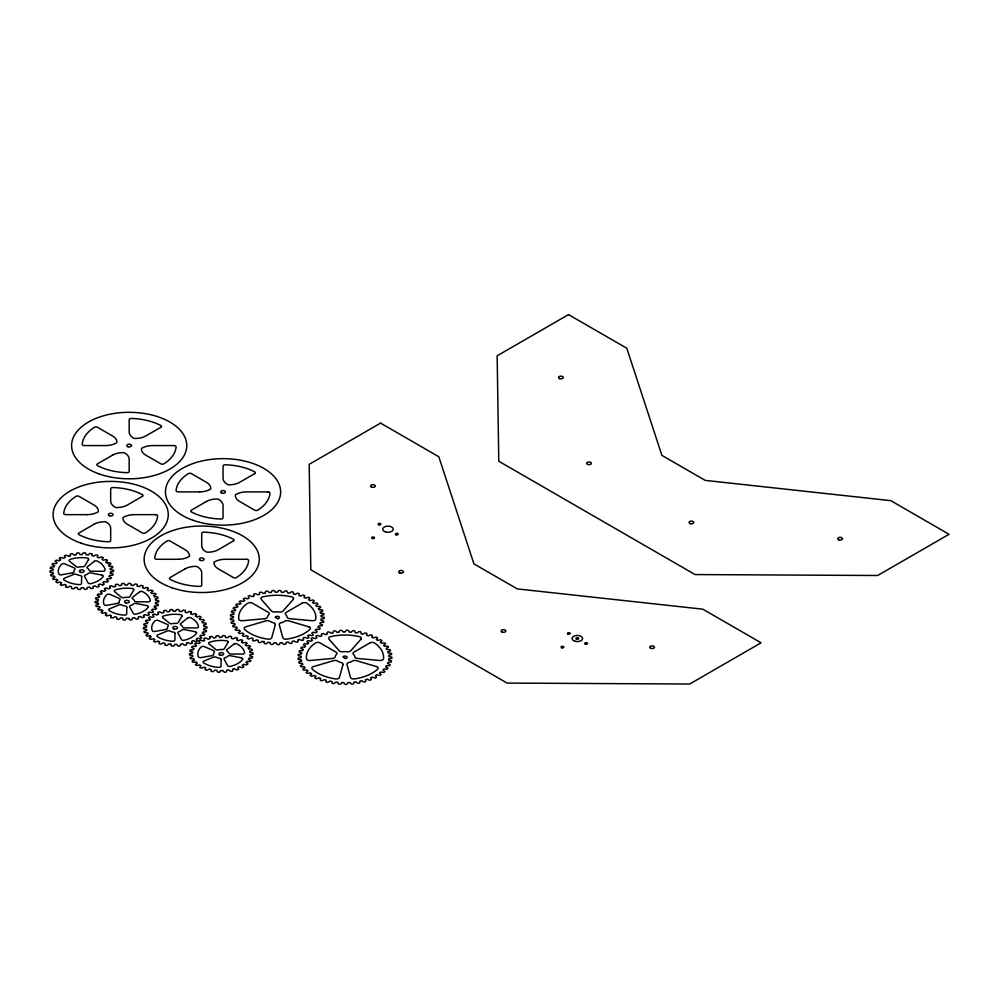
<?xml version="1.0" encoding="UTF-8"?>
<svg xmlns="http://www.w3.org/2000/svg" width="999" height="999" viewBox="0 0 999 999"><rect width="100%" height="100%" fill="white"/><g stroke="black" fill="none" stroke-linecap="round" stroke-linejoin="round"><path stroke-width="1.5" d="M50.337 568.281L50.712 567.157A11.963 6.906 0 0 1 52.66 566.97L53.297 566.957A5.582 3.222 0 0 1 53.921 566.97L54.558 565.746A5.894 3.409 0 0 1 53.759 565.459L53.259 565.234A12.363 7.143 0 0 1 52.06 564.572L52.822 563.523A11.963 6.906 0 0 1 54.808 563.573L55.12 563.598A5.894 3.409 0 0 1 56.031 563.723L57.093 562.599A5.894 3.397 0 0 1 56.431 562.225L56.006 561.95A12.375 7.143 0 0 1 55.082 561.151L56.206 560.214A11.963 6.906 0 0 1 58.117 560.501L58.704 560.639A5.582 3.222 0 0 1 59.266 560.801L60.714 559.827A5.894 3.397 0 0 1 60.19 559.378L59.89 559.053A12.375 7.143 0 0 1 59.266 558.166L60.702 557.392A11.963 6.906 0 0 1 62.475 557.904L62.999 558.104A5.582 3.222 0 0 1 63.486 558.329L65.247 557.554A5.907 3.409 0 0 1 64.898 557.055L64.723 556.693A12.363 7.143 0 0 1 64.423 555.756L66.109 555.169A11.963 6.906 0 0 1 67.67 555.869L68.107 556.143A5.594 3.234 0 0 1 68.494 556.418L70.504 555.869A5.894 3.409 0 0 1 70.342 555.344L70.292 554.969A12.363 7.143 0 0 1 70.355 554.008L72.215 553.633A11.963 6.906 0 0 1 73.476 554.52L73.814 554.832A5.594 3.222 0 0 1 74.101 555.144L76.249 554.857A5.894 3.409 0 0 1 76.286 554.32L76.374 553.946A12.363 7.143 0 0 1 76.773 553.021L78.734 552.872A11.963 6.906 0 0 1 79.645 553.896L79.858 554.233A5.607 3.234 0 0 1 80.02 554.582L82.243 554.557A5.894 3.409 0 0 1 82.467 554.033L82.68 553.683A12.363 7.143 0 0 1 83.404 552.822L85.377 552.909A11.963 6.906 0 0 1 85.902 554.02L85.989 554.383A5.582 3.222 0 0 1 86.026 554.732L88.199 554.969A5.894 3.397 0 0 1 88.624 554.495L88.948 554.17A12.375 7.143 0 0 1 89.972 553.421L91.858 553.746M220.329 671.415L220.542 671.066A5.894 3.409 0 0 0 220.767 670.541L222.989 670.516A5.582 3.222 0 0 0 223.152 670.853L223.364 671.203A11.963 6.906 0 0 0 224.288 672.215L226.236 672.065A12.375 7.143 0 0 0 226.636 671.141L226.723 670.779A5.894 3.409 0 0 0 226.761 670.229L228.908 669.942A5.582 3.222 0 0 0 229.196 670.267L229.533 670.566A11.963 6.906 0 0 0 230.794 671.453L232.655 671.078A12.363 7.143 0 0 0 232.717 670.117L232.667 669.755A5.894 3.397 0 0 0 232.505 669.218L234.503 668.681A5.594 3.234 0 0 0 234.902 668.955L235.339 669.218A11.963 6.906 0 0 0 236.9 669.929L238.586 669.33A11.963 6.906 0 0 0 238.212 668.219L238.112 668.031A5.894 3.409 0 0 0 237.762 667.532L239.523 666.758A5.582 3.222 0 0 0 240.01 666.982L240.534 667.195A11.963 6.906 0 0 0 242.307 667.694L243.744 666.92A12.375 7.143 0 0 0 243.119 666.033L242.819 665.709A5.894 3.397 0 0 0 242.295 665.259L243.744 664.285A5.582 3.222 0 0 0 244.293 664.447L244.892 664.585A11.963 6.906 0 0 0 246.803 664.872L247.927 663.935A12.375 7.143 0 0 0 247.003 663.149L246.591 662.861A5.894 3.397 0 0 0 245.916 662.487L246.978 661.363A5.582 3.222 0 0 0 247.577 661.463L248.202 661.525A11.963 6.906 0 0 0 250.187 661.563L250.949 660.514A12.363 7.143 0 0 0 249.75 659.852L249.25 659.627A5.894 3.397 0 0 0 248.451 659.34L249.088 658.116A5.594 3.234 0 0 0 249.713 658.129L250.349 658.116A11.963 6.906 0 0 0 252.297 657.929L252.672 656.805A12.375 7.143 0 0 0 251.261 656.306L250.687 656.143A5.894 3.397 0 0 0 249.8 655.956L249.987 654.682A5.594 3.222 0 0 0 250.599 654.632L251.211 654.532A11.963 6.906 0 0 0 253.059 654.12L253.009 652.984A12.363 7.143 0 0 0 251.461 652.647L250.836 652.559A5.907 3.409 0 0 0 249.912 652.484L249.625 651.223A5.894 3.397 0 0 0 250.487 651.011L250.774 650.936A11.963 6.906 0 0 0 252.422 650.299L251.973 649.188A12.363 7.143 0 0 0 250.337 649.05L249.688 649.05A5.894 3.397 0 0 0 248.763 649.088L248.027 647.876A5.582 3.222 0 0 0 248.551 647.677L249.051 647.452M74.538 588.124L74.875 587.812A5.894 3.409 0 0 0 75.287 587.325L77.46 587.562A5.582 3.222 0 0 0 77.497 587.924L77.585 588.286A11.963 6.906 0 0 0 78.109 589.385L80.082 589.485A12.375 7.143 0 0 0 80.807 588.623L81.019 588.274A5.894 3.409 0 0 0 81.256 587.749L83.466 587.724A5.582 3.222 0 0 0 83.629 588.061L83.841 588.411A11.963 6.906 0 0 0 84.765 589.422L86.713 589.285A12.375 7.143 0 0 0 87.113 588.349L87.2 587.986A5.894 3.409 0 0 0 87.238 587.449L89.398 587.15A5.582 3.222 0 0 0 89.673 587.474M102.785 584.914L104.221 584.128A12.375 7.143 0 0 0 103.609 583.241L103.297 582.917A5.894 3.397 0 0 0 102.772 582.467L104.221 581.505A5.582 3.222 0 0 0 104.783 581.668L105.37 581.793A11.963 6.906 0 0 0 107.28 582.08L108.404 581.143A12.375 7.143 0 0 0 107.48 580.357L107.068 580.069A5.894 3.397 0 0 0 106.394 579.695L107.455 578.571A5.582 3.222 0 0 0 108.054 578.671L108.679 578.733A11.963 6.906 0 0 0 110.664 578.783L111.426 577.722A12.363 7.143 0 0 0 110.227 577.06L109.728 576.835A5.894 3.397 0 0 0 108.928 576.548L109.565 575.324A5.594 3.234 0 0 0 110.19 575.349L110.827 575.324A11.963 6.906 0 0 0 112.775 575.137L113.149 574.025A12.375 7.143 0 0 0 111.738 573.513L111.164 573.351A5.894 3.397 0 0 0 110.277 573.164L110.464 571.89A5.594 3.222 0 0 0 111.076 571.84L111.701 571.753A11.963 6.906 0 0 0 113.536 571.328L113.499 570.192A12.363 7.143 0 0 0 111.938 569.867L111.314 569.78A5.907 3.409 0 0 0 110.39 569.692L110.102 568.431A5.894 3.397 0 0 0 110.964 568.219L111.251 568.144A11.963 6.906 0 0 0 112.899 567.507L112.45 566.396A12.363 7.143 0 0 0 110.814 566.271L110.165 566.258A5.894 3.397 0 0 0 109.241 566.296L108.504 565.084A5.582 3.222 0 0 0 109.028 564.885L109.528 564.66A11.963 6.906 0 0 0 110.914 563.848L110.077 562.812A12.375 7.143 0 0 0 108.416 562.887L107.792 562.949M193.481 660.426L193.981 660.202A5.594 3.222 0 0 1 194.493 660.002L193.769 658.803A5.907 3.409 0 0 1 192.832 658.828L192.195 658.828A12.363 7.143 0 0 1 190.559 658.691L190.097 657.579A11.963 6.906 0 0 1 191.746 656.955L192.32 656.793A5.594 3.234 0 0 1 192.894 656.655L192.62 655.394A5.894 3.409 0 0 1 191.696 655.319L191.071 655.232A12.375 7.143 0 0 1 189.51 654.907L189.473 653.758A11.963 6.906 0 0 1 191.308 653.346L191.933 653.259A5.582 3.222 0 0 1 192.545 653.196L192.72 651.922A5.894 3.409 0 0 1 191.845 651.735L191.271 651.573A12.375 7.143 0 0 1 189.86 651.073L190.235 649.949A11.963 6.906 0 0 1 192.183 649.762L192.819 649.75A5.582 3.222 0 0 1 193.431 649.762L194.081 648.538A5.894 3.409 0 0 1 193.282 648.251L192.782 648.026A12.363 7.143 0 0 1 191.583 647.364L192.345 646.316A11.963 6.906 0 0 1 194.318 646.353L194.643 646.39A5.894 3.409 0 0 1 195.554 646.515L196.616 645.391A5.894 3.397 0 0 1 195.941 645.017L195.529 644.742A12.375 7.143 0 0 1 194.605 643.943L195.729 643.006A11.963 6.906 0 0 1 197.64 643.294L198.227 643.431A5.582 3.222 0 0 1 198.789 643.593L200.225 642.619A5.894 3.397 0 0 1 199.713 642.17L199.4 641.845A12.375 7.143 0 0 1 198.776 640.958L200.225 640.184A11.963 6.906 0 0 1 201.998 640.684L202.522 640.896A5.582 3.222 0 0 1 203.009 641.121L204.77 640.347A5.907 3.409 0 0 1 204.42 639.847L204.233 639.485A12.363 7.143 0 0 1 203.946 638.548L205.632 637.949A11.963 6.906 0 0 1 207.193 638.661L207.63 638.923A5.594 3.234 0 0 1 208.017 639.21L210.027 638.661A5.894 3.409 0 0 1 209.865 638.124L209.815 637.762A12.363 7.143 0 0 1 209.865 636.8M197.652 616.645L198.252 616.508A12.363 7.143 0 0 1 199.837 616.246L201.036 617.157A11.963 6.906 0 0 1 199.975 618.119L199.563 618.393A5.594 3.234 0 0 1 199.126 618.656L200.275 619.742A5.907 3.409 0 0 1 201.174 619.592L201.81 619.53A12.375 7.143 0 0 1 203.459 619.467L204.296 620.491A11.963 6.906 0 0 1 202.922 621.316L202.41 621.54A5.582 3.222 0 0 1 201.898 621.728L202.622 622.939A5.894 3.397 0 0 1 203.559 622.901L204.196 622.914A12.363 7.143 0 0 1 205.844 623.039L206.293 624.15A11.963 6.906 0 0 1 204.645 624.787L204.358 624.875A5.894 3.397 0 0 1 203.496 625.074L203.771 626.348A5.907 3.409 0 0 1 204.695 626.423L205.319 626.51A12.363 7.143 0 0 1 206.88 626.835L206.918 627.971A11.963 6.906 0 0 1 205.082 628.396L204.47 628.483A5.594 3.222 0 0 1 203.858 628.546L203.671 629.82A5.894 3.397 0 0 1 204.545 630.007L205.132 630.157A12.375 7.143 0 0 1 206.531 630.669L206.169 631.793A11.963 6.906 0 0 1 204.208 631.98L203.584 631.992A5.594 3.234 0 0 1 202.959 631.967L202.322 633.191A5.894 3.397 0 0 1 203.109 633.491L203.621 633.716A12.363 7.143 0 0 1 204.807 634.377L204.046 635.426A11.963 6.906 0 0 1 202.073 635.376L201.448 635.314A5.582 3.222 0 0 1 200.849 635.227L199.775 636.338A5.894 3.397 0 0 1 200.449 636.725L200.861 637A12.375 7.143 0 0 1 201.798 637.799L200.674 638.736A11.963 6.906 0 0 1 198.751 638.448L198.164 638.311A5.582 3.222 0 0 1 197.615 638.149L196.166 639.11A5.894 3.397 0 0 1 196.678 639.56L196.99 639.884A12.375 7.143 0 0 1 197.615 640.771L196.179 641.558A11.963 6.906 0 0 1 194.405 641.046L193.881 640.846A5.582 3.222 0 0 1 193.394 640.621L191.633 641.395A5.894 3.409 0 0 1 191.97 641.895L192.07 642.07M209.865 636.8L211.738 636.425A11.963 6.906 0 0 1 212.999 637.312L213.336 637.624A5.594 3.222 0 0 1 213.611 637.936L215.772 637.649A5.894 3.409 0 0 1 215.809 637.112L215.896 636.738A12.363 7.143 0 0 1 216.296 635.814L218.244 635.664A11.963 6.906 0 0 1 219.168 636.675L219.38 637.025A5.607 3.234 0 0 1 219.543 637.374L221.753 637.337A5.894 3.409 0 0 1 221.99 636.825L222.203 636.475A12.363 7.143 0 0 1 222.927 635.614L224.9 635.701A11.963 6.906 0 0 1 225.424 636.8L225.512 637.162A5.582 3.222 0 0 1 225.549 637.524L227.722 637.762A5.894 3.397 0 0 1 228.134 637.287L228.471 636.962A12.375 7.143 0 0 1 229.495 636.213L231.381 636.538A11.963 6.906 0 0 1 231.506 637.674L231.468 638.049A5.582 3.222 0 0 1 231.368 638.398L233.404 638.898A5.907 3.409 0 0 1 233.991 638.473L234.428 638.199A12.363 7.143 0 0 1 235.702 637.587L237.425 638.136A11.963 6.906 0 0 1 237.138 639.26L236.963 639.622A5.594 3.234 0 0 1 236.738 639.947L238.561 640.684A5.894 3.397 0 0 1 239.285 640.334L239.81 640.122A12.375 7.143 0 0 1 241.271 639.672L242.769 640.421A11.963 6.906 0 0 1 242.083 641.495L241.783 641.808A5.594 3.234 0 0 1 241.446 642.12L242.957 643.044A5.894 3.409 0 0 1 243.793 642.794L244.38 642.657A12.363 7.143 0 0 1 245.966 642.394L247.165 643.294A11.963 6.906 0 0 1 246.104 644.255L245.704 644.542A5.594 3.234 0 0 1 245.255 644.792L246.403 645.891A5.907 3.409 0 0 1 247.302 645.741L247.939 645.679A12.375 7.143 0 0 1 249.588 645.604L250.437 646.64A11.963 6.906 0 0 1 249.051 647.452M170.841 644.205L168.669 643.968A5.894 3.409 0 0 1 168.257 644.455L167.919 644.767A12.363 7.143 0 0 1 166.908 645.529L165.01 645.192A11.963 6.906 0 0 1 164.885 644.055L164.935 643.693A5.582 3.222 0 0 1 165.022 643.331L162.987 642.844A5.894 3.397 0 0 1 162.4 643.269L161.963 643.531A12.363 7.143 0 0 1 160.702 644.155L158.966 643.606A11.963 6.906 0 0 1 159.253 642.469L159.428 642.12A5.582 3.222 0 0 1 159.653 641.783L157.83 641.058A5.894 3.409 0 0 1 157.118 641.395L156.581 641.608A12.363 7.143 0 0 1 155.12 642.057L153.621 641.321A11.963 6.906 0 0 1 154.321 640.247L154.62 639.922A5.582 3.222 0 0 1 154.957 639.622L153.434 638.686A5.894 3.397 0 0 1 152.61 638.935L152.01 639.085A12.375 7.143 0 0 1 150.424 639.348L149.226 638.436A11.963 6.906 0 0 1 150.287 637.474L150.699 637.2A5.582 3.222 0 0 1 151.136 636.937L149.987 635.851M97.34 603.071L96.716 602.984A12.375 7.143 0 0 1 95.167 602.659L95.117 601.51A11.963 6.906 0 0 1 96.965 601.098L97.577 601.011A5.582 3.222 0 0 1 98.189 600.948L98.377 599.675A5.894 3.409 0 0 1 97.502 599.487L96.915 599.325A12.375 7.143 0 0 1 95.504 598.826L95.879 597.702A11.963 6.906 0 0 1 97.827 597.514L98.464 597.502A5.582 3.222 0 0 1 99.088 597.514L99.725 596.291A5.894 3.409 0 0 1 98.938 596.003L98.426 595.779A12.363 7.143 0 0 1 97.228 595.117L97.989 594.068A11.963 6.906 0 0 1 99.975 594.118L100.287 594.143A5.894 3.409 0 0 1 101.199 594.268L102.26 593.144A5.894 3.397 0 0 1 101.598 592.769L101.174 592.494A12.375 7.143 0 0 1 100.25 591.695L101.374 590.759A11.963 6.906 0 0 1 103.297 591.046L103.884 591.183A5.582 3.222 0 0 1 104.433 591.346L105.882 590.372A5.894 3.397 0 0 1 105.357 589.922L105.057 589.597A12.375 7.143 0 0 1 104.433 588.711L105.869 587.936A11.963 6.906 0 0 1 107.642 588.436L108.167 588.648A5.582 3.222 0 0 1 108.654 588.873L110.414 588.099A5.907 3.409 0 0 1 110.065 587.599L109.89 587.237A12.363 7.143 0 0 1 109.59 586.301L111.289 585.714A11.963 6.906 0 0 1 112.837 586.413L113.274 586.675A5.594 3.234 0 0 1 113.674 586.962L115.672 586.413A5.894 3.409 0 0 1 115.509 585.876L115.459 585.514A12.363 7.143 0 0 1 115.522 584.552L117.383 584.178A11.963 6.906 0 0 1 118.644 585.064L118.981 585.377A5.594 3.222 0 0 1 119.268 585.689L121.416 585.402A5.894 3.409 0 0 1 121.453 584.865L121.541 584.49A12.363 7.143 0 0 1 121.94 583.566L123.901 583.416A11.963 6.906 0 0 1 124.813 584.427L125.025 584.777A5.607 3.234 0 0 1 125.2 585.127L127.41 585.102A5.894 3.409 0 0 1 127.635 584.577L127.847 584.228A12.363 7.143 0 0 1 128.571 583.366L130.544 583.453A11.963 6.906 0 0 1 131.081 584.552L131.169 584.927A5.582 3.222 0 0 1 131.194 585.277L133.367 585.514A5.894 3.397 0 0 1 133.791 585.039L134.128 584.715A12.375 7.143 0 0 1 135.14 583.965L137.038 584.29A11.963 6.906 0 0 1 137.15 585.426L137.113 585.801A5.582 3.222 0 0 1 137.013 586.151L139.061 586.65A5.907 3.409 0 0 1 139.635 586.226L140.072 585.951A12.363 7.143 0 0 1 141.346 585.339L143.082 585.889A11.963 6.906 0 0 1 142.795 587.012L142.607 587.375A5.594 3.234 0 0 1 142.395 587.699L144.206 588.436A5.894 3.397 0 0 1 144.93 588.086L145.454 587.874A12.375 7.143 0 0 1 146.915 587.424L148.414 588.174A11.963 6.906 0 0 1 147.727 589.248L147.427 589.572A5.594 3.234 0 0 1 147.09 589.872L148.601 590.796A5.894 3.409 0 0 1 149.438 590.546L150.025 590.409A12.363 7.143 0 0 1 151.623 590.147L152.81 591.046M145.717 625.586L145.13 625.436A12.375 7.143 0 0 1 143.731 624.924L144.093 623.801A11.963 6.906 0 0 1 146.054 623.613L146.678 623.601A5.582 3.222 0 0 1 147.303 623.613L147.939 622.389A5.894 3.409 0 0 1 147.153 622.102L146.641 621.878A12.363 7.143 0 0 1 145.454 621.216L146.216 620.167A11.963 6.906 0 0 1 148.189 620.217L148.501 620.242A5.894 3.409 0 0 1 149.413 620.367L150.487 619.255A5.894 3.397 0 0 1 149.813 618.868L149.4 618.593A12.375 7.143 0 0 1 148.464 617.794L149.588 616.858A11.963 6.906 0 0 1 151.511 617.145L152.098 617.282A5.582 3.222 0 0 1 152.647 617.444L154.096 616.483A5.894 3.397 0 0 1 153.584 616.033L153.272 615.709A12.375 7.143 0 0 1 152.647 614.822L154.083 614.035A11.963 6.906 0 0 1 155.856 614.547M191.296 611.987L189.56 611.438A12.363 7.143 0 0 0 188.299 612.05L187.849 612.325A5.907 3.409 0 0 0 187.275 612.749L185.24 612.25A5.582 3.222 0 0 0 185.327 611.9L185.377 611.538A11.963 6.906 0 0 0 185.252 610.389L183.354 610.064A12.375 7.143 0 0 0 182.342 610.814L182.005 611.138A5.894 3.397 0 0 0 181.593 611.625L179.42 611.376A5.582 3.222 0 0 0 179.383 611.026L179.296 610.664A11.963 6.906 0 0 0 178.759 609.565L176.798 609.465A12.363 7.143 0 0 0 176.074 610.327L175.849 610.676A5.894 3.409 0 0 0 175.624 611.201L173.414 611.226A5.607 3.234 0 0 0 173.252 610.876L173.027 610.539M110.752 617.494L112.475 618.044A12.363 7.143 0 0 0 113.749 617.432L114.186 617.17A5.894 3.397 0 0 0 114.773 616.745L116.808 617.232A5.582 3.222 0 0 0 116.721 617.594L116.671 617.956A11.963 6.906 0 0 0 116.796 619.093L118.681 619.43A12.363 7.143 0 0 0 119.705 618.668L120.042 618.356A5.894 3.409 0 0 0 120.454 617.869L122.627 618.106A5.582 3.222 0 0 0 122.665 618.468L122.752 618.831A11.963 6.906 0 0 0 123.289 619.929L125.25 620.029A12.375 7.143 0 0 0 125.974 619.168L126.186 618.818A5.894 3.409 0 0 0 126.423 618.294L128.634 618.269A5.582 3.222 0 0 0 128.796 618.606L129.008 618.955M155.856 614.547L156.381 614.747A5.582 3.222 0 0 1 156.868 614.972L158.629 614.198A5.907 3.409 0 0 1 158.292 613.698L158.104 613.349A12.363 7.143 0 0 1 157.817 612.399L159.503 611.813A11.963 6.906 0 0 1 161.051 612.524L161.488 612.787A5.594 3.234 0 0 1 161.888 613.061L163.886 612.512A5.894 3.409 0 0 1 163.736 611.987L163.686 611.613A12.363 7.143 0 0 1 163.736 610.664L165.597 610.289A11.963 6.906 0 0 1 166.858 611.163L167.195 611.475A5.594 3.222 0 0 1 167.482 611.788L169.63 611.5A5.894 3.409 0 0 1 169.68 610.963L169.755 610.589A12.363 7.143 0 0 1 170.155 609.665L172.115 609.527A11.963 6.906 0 0 1 173.039 610.539M61.738 585.414L60.24 584.677A11.963 6.906 0 0 1 60.927 583.603L61.226 583.279A5.582 3.222 0 0 1 61.563 582.979L60.052 582.042A5.894 3.397 0 0 1 59.216 582.292L58.629 582.442A12.375 7.143 0 0 1 57.03 582.704L55.844 581.793A11.963 6.906 0 0 1 56.906 580.831L57.305 580.544A5.582 3.222 0 0 1 57.742 580.294L56.606 579.208A5.894 3.409 0 0 1 55.694 579.345L55.07 579.42A12.363 7.143 0 0 1 53.409 579.482L52.572 578.458A11.963 6.906 0 0 1 53.958 577.634L54.458 577.41A5.594 3.222 0 0 1 54.982 577.21L54.246 576.011A5.907 3.409 0 0 1 53.322 576.048L52.672 576.036A12.363 7.143 0 0 1 51.036 575.899L50.574 574.787A11.963 6.906 0 0 1 52.223 574.163L52.797 574A5.594 3.234 0 0 1 53.384 573.863L53.097 572.602A5.894 3.409 0 0 1 52.173 572.527L51.548 572.439A12.375 7.143 0 0 1 49.987 572.115L49.95 570.966A11.963 6.906 0 0 1 51.786 570.554L52.41 570.466A5.582 3.222 0 0 1 53.022 570.404L53.209 569.13A5.894 3.409 0 0 1 52.323 568.943L51.748 568.781A12.375 7.143 0 0 1 50.337 568.281M89.673 587.474L90.01 587.787A11.963 6.906 0 0 0 91.271 588.661L93.144 588.286A12.363 7.143 0 0 0 93.194 587.325L93.144 586.962A5.894 3.397 0 0 0 92.982 586.425L94.992 585.889A5.594 3.234 0 0 0 95.38 586.163L95.817 586.425A11.963 6.906 0 0 0 97.378 587.137L99.063 586.55A11.963 6.906 0 0 0 98.689 585.426L98.589 585.252A5.894 3.409 0 0 0 98.239 584.74L100 583.978A5.582 3.222 0 0 0 100.487 584.203L101.011 584.403A11.963 6.906 0 0 0 102.785 584.914M220.329 671.415A12.375 7.143 0 0 1 219.605 672.277L217.632 672.177A11.963 6.906 0 0 1 217.095 671.078L217.008 670.716A5.582 3.222 0 0 1 216.983 670.354L214.81 670.117A5.894 3.409 0 0 1 214.385 670.604L214.048 670.916A12.363 7.143 0 0 1 213.037 671.665L211.139 671.34A11.963 6.906 0 0 1 211.014 670.204L211.064 669.842A5.582 3.222 0 0 1 211.164 669.48L209.116 668.993A5.894 3.397 0 0 1 208.541 669.405L208.104 669.68A12.363 7.143 0 0 1 206.83 670.292L205.095 669.742A11.963 6.906 0 0 1 205.382 668.618L205.569 668.269A5.582 3.222 0 0 1 205.782 667.931L203.971 667.207A5.894 3.409 0 0 1 203.247 667.544L202.722 667.757A12.363 7.143 0 0 1 201.261 668.206L199.763 667.457A11.963 6.906 0 0 1 200.449 666.395L200.749 666.071A5.582 3.222 0 0 1 201.086 665.771L199.575 664.834A5.894 3.397 0 0 1 198.739 665.084L198.152 665.222A12.375 7.143 0 0 1 196.553 665.496L195.354 664.585A11.963 6.906 0 0 1 196.416 663.623L196.828 663.336A5.582 3.222 0 0 1 197.265 663.086L196.116 661.987A5.894 3.409 0 0 1 195.217 662.137L194.593 662.212A12.363 7.143 0 0 1 192.932 662.275L192.095 661.238A11.963 6.906 0 0 1 193.481 660.426M191.296 611.987A11.963 6.906 0 0 1 191.009 613.124L190.834 613.473A5.594 3.234 0 0 1 190.609 613.811L192.432 614.535A5.894 3.397 0 0 1 193.144 614.185L193.681 613.985A12.375 7.143 0 0 1 195.142 613.536L196.641 614.273A11.963 6.906 0 0 1 195.941 615.347L195.642 615.671A5.594 3.234 0 0 1 195.305 615.971L196.828 616.895A5.894 3.409 0 0 1 197.652 616.645M192.083 642.07A11.963 6.906 0 0 1 192.445 643.194L190.759 643.781A11.963 6.906 0 0 1 189.211 643.069L188.774 642.807A5.594 3.234 0 0 1 188.374 642.532L186.376 643.069A5.894 3.397 0 0 1 186.526 643.606L186.576 643.98A12.363 7.143 0 0 1 186.526 644.929L184.665 645.304A11.963 6.906 0 0 1 183.404 644.43L183.067 644.118A5.582 3.222 0 0 1 182.78 643.793L180.619 644.093A5.894 3.409 0 0 1 180.582 644.63L180.507 644.992A12.375 7.143 0 0 1 180.107 645.928L178.147 646.066A11.963 6.906 0 0 1 177.223 645.054L177.01 644.717A5.582 3.222 0 0 1 176.848 644.367L174.638 644.392A5.894 3.409 0 0 1 174.4 644.917L174.188 645.267A12.375 7.143 0 0 1 173.464 646.128L171.503 646.028A11.963 6.906 0 0 1 170.966 644.929L170.879 644.567A5.582 3.222 0 0 1 170.841 644.205M149.987 635.851A5.894 3.409 0 0 1 149.088 635.988L148.451 636.063A12.363 7.143 0 0 1 146.803 636.126L145.966 635.102A11.963 6.906 0 0 1 147.34 634.278L147.852 634.053A5.594 3.222 0 0 1 148.364 633.865L147.64 632.654A5.907 3.409 0 0 1 146.703 632.692L146.066 632.679A12.363 7.143 0 0 1 144.418 632.542L143.968 631.443A11.963 6.906 0 0 1 145.617 630.806L146.191 630.644A5.594 3.234 0 0 1 146.766 630.519L146.491 629.245A5.894 3.409 0 0 1 145.567 629.17L144.942 629.083A12.375 7.143 0 0 1 143.381 628.758L143.344 627.622A11.963 6.906 0 0 1 145.18 627.197L145.792 627.11A5.582 3.222 0 0 1 146.403 627.047L146.591 625.774A5.894 3.409 0 0 1 145.717 625.586M152.81 591.046A11.963 6.906 0 0 1 151.761 592.02L151.349 592.295A5.594 3.234 0 0 1 150.911 592.544L152.06 593.643A5.907 3.409 0 0 1 152.959 593.493L153.584 593.431A12.375 7.143 0 0 1 155.245 593.356L156.081 594.393A11.963 6.906 0 0 1 154.695 595.204L154.196 595.429A5.582 3.222 0 0 1 153.684 595.629L154.408 596.84A5.894 3.397 0 0 1 155.345 596.803L155.981 596.815A12.363 7.143 0 0 1 157.617 596.94L158.079 598.051A11.963 6.906 0 0 1 156.431 598.688L156.144 598.763A5.894 3.397 0 0 1 155.282 598.975L155.557 600.237A5.907 3.409 0 0 1 156.481 600.324L157.105 600.411A12.363 7.143 0 0 1 158.666 600.736L158.704 601.873A11.963 6.906 0 0 1 156.868 602.297L156.244 602.385A5.594 3.222 0 0 1 155.632 602.434L155.457 603.708A5.894 3.397 0 0 1 156.331 603.896L156.905 604.058A12.375 7.143 0 0 1 158.317 604.57L157.942 605.681A11.963 6.906 0 0 1 155.994 605.881L155.357 605.894A5.594 3.234 0 0 1 154.745 605.869L154.096 607.092A5.894 3.397 0 0 1 154.895 607.38L155.394 607.604A12.363 7.143 0 0 1 156.593 608.266L155.832 609.328A11.963 6.906 0 0 1 153.858 609.278L153.234 609.215A5.582 3.222 0 0 1 152.622 609.115L151.561 610.239A5.894 3.397 0 0 1 152.235 610.614L152.647 610.901A12.375 7.143 0 0 1 153.571 611.688L152.447 612.624A11.963 6.906 0 0 1 150.537 612.35L149.95 612.2A5.582 3.222 0 0 1 149.388 612.05L147.952 613.011A5.894 3.397 0 0 1 148.464 613.461L148.776 613.786A12.375 7.143 0 0 1 149.388 614.672L147.952 615.459A11.963 6.906 0 0 1 146.179 614.947L145.654 614.735A5.582 3.222 0 0 1 145.167 614.522L143.406 615.284A5.894 3.409 0 0 1 143.756 615.796L143.856 615.971A11.963 6.906 0 0 1 144.231 617.082L142.545 617.682A11.963 6.906 0 0 1 140.984 616.97L140.547 616.708A5.594 3.234 0 0 1 140.16 616.433L138.149 616.97A5.894 3.397 0 0 1 138.312 617.507L138.362 617.869A12.363 7.143 0 0 1 138.312 618.831L136.438 619.205A11.963 6.906 0 0 1 135.177 618.331L134.84 618.019A5.582 3.222 0 0 1 134.565 617.694L132.405 617.994A5.894 3.409 0 0 1 132.368 618.531L132.28 618.893A12.375 7.143 0 0 1 131.88 619.83L129.932 619.967A11.963 6.906 0 0 1 129.008 618.955M110.752 617.494A11.963 6.906 0 0 1 111.039 616.371L111.214 616.021A5.582 3.222 0 0 1 111.438 615.684L109.615 614.959A5.894 3.409 0 0 1 108.891 615.297L108.367 615.509A12.363 7.143 0 0 1 106.905 615.958L105.407 615.209A11.963 6.906 0 0 1 106.094 614.148L106.394 613.823A5.582 3.222 0 0 1 106.731 613.523L105.22 612.587A5.894 3.397 0 0 1 104.383 612.837L103.796 612.986A12.375 7.143 0 0 1 102.21 613.249L101.011 612.337A11.963 6.906 0 0 1 102.073 611.376L102.472 611.088A5.582 3.222 0 0 1 102.909 610.839L101.773 609.74A5.894 3.409 0 0 1 100.862 609.889L100.237 609.964A12.363 7.143 0 0 1 98.589 610.027L97.74 608.99A11.963 6.906 0 0 1 99.126 608.179L99.625 607.954A5.594 3.222 0 0 1 100.15 607.754L99.413 606.555A5.907 3.409 0 0 1 98.489 606.58L97.84 606.58A12.363 7.143 0 0 1 96.204 606.443L95.754 605.332A11.963 6.906 0 0 1 97.403 604.707L97.964 604.545A5.594 3.234 0 0 1 98.551 604.407L98.264 603.146A5.894 3.409 0 0 1 97.34 603.071M91.858 553.746A11.963 6.906 0 0 1 91.983 554.895L91.945 555.257A5.582 3.222 0 0 1 91.846 555.606L93.881 556.106A5.907 3.409 0 0 1 94.468 555.681L94.905 555.407A12.363 7.143 0 0 1 96.179 554.795L97.902 555.344A11.963 6.906 0 0 1 97.615 556.468L97.44 556.83A5.594 3.234 0 0 1 97.228 557.167L99.038 557.892A5.894 3.397 0 0 1 99.763 557.542L100.287 557.33A12.375 7.143 0 0 1 101.748 556.88L103.247 557.629A11.963 6.906 0 0 1 102.56 558.703L102.26 559.028A5.594 3.234 0 0 1 101.923 559.328L103.434 560.252A5.894 3.409 0 0 1 104.271 560.002L104.858 559.865A12.363 7.143 0 0 1 106.456 559.602L107.642 560.501A11.963 6.906 0 0 1 106.581 561.475L106.181 561.75A5.594 3.234 0 0 1 105.744 562L106.881 563.099A5.907 3.409 0 0 1 107.792 562.949M74.538 588.124A12.363 7.143 0 0 1 73.514 588.886L71.628 588.548A11.963 6.906 0 0 1 71.503 587.412L71.541 587.05A5.582 3.222 0 0 1 71.641 586.688L69.605 586.201A5.894 3.397 0 0 1 69.018 586.625L68.581 586.888A12.363 7.143 0 0 1 67.308 587.512L65.584 586.962A11.963 6.906 0 0 1 65.872 585.826L66.046 585.476A5.582 3.222 0 0 1 66.259 585.139L64.448 584.415A5.894 3.409 0 0 1 63.724 584.752L63.199 584.964A12.363 7.143 0 0 1 61.738 585.414M264.111 642.007C263.586 644.143 266.521 644.367 267.47 642.832A11.601 6.693 0 0 0 267.982 642.295L270.092 642.532A11.151 6.431 0 0 0 270.142 642.832C270.105 644.867 272.927 645.104 273.664 643.368A11.601 6.693 0 0 0 274.038 642.807L276.186 642.869A11.126 6.431 0 0 0 276.311 643.156C276.673 645.017 279.483 645.354 279.932 643.418A11.601 6.693 0 0 0 280.157 642.819L282.305 642.707A11.076 6.394 0 0 0 282.492 642.994C283.142 644.63 286.089 645.067 286.151 642.944A11.601 6.693 0 0 0 286.226 642.345L288.324 642.057A11.151 6.431 0 0 0 288.574 642.32C289.435 643.768 292.607 644.205 292.183 641.995A11.601 6.706 0 0 0 292.12 641.383L294.118 640.933A11.101 6.406 0 0 0 294.443 641.171C295.442 642.444 298.901 642.769 297.939 640.559A11.613 6.706 0 0 0 297.727 639.959L299.6 639.348A11.139 6.431 0 0 0 299.975 639.56C301.086 640.721 304.795 640.771 303.284 638.673A11.588 6.693 0 0 0 302.934 638.099L304.645 637.35A11.089 6.406 0 0 0 305.07 637.524L307.417 638.311L308.916 637.549L308.129 636.375A11.601 6.706 0 0 0 307.642 635.839L309.153 634.952A11.114 6.419 0 0 0 309.615 635.102L312.125 635.689L313.436 634.815L312.362 633.716A11.588 6.693 0 0 0 311.75 633.216L313.037 632.23A11.064 6.394 0 0 0 313.536 632.33L316.159 632.704L317.245 631.743L315.921 630.731A11.601 6.693 0 0 0 315.197 630.294L316.233 629.208A11.139 6.431 0 0 0 316.745 629.27L319.443 629.432L320.279 628.383L318.731 627.509A11.601 6.693 0 0 0 317.907 627.122L318.669 625.961A11.176 6.456 0 0 0 319.193 625.986L321.903 625.936L322.477 624.825L320.729 624.075A11.613 6.706 0 0 0 319.817 623.763L320.304 622.552A11.139 6.431 0 0 0 320.829 622.539L323.489 622.265L323.801 621.128L321.89 620.516A11.601 6.693 0 0 0 320.916 620.292L321.091 619.055A11.089 6.406 0 0 0 321.603 618.993L324.188 618.506L324.213 617.357L322.178 616.907A11.576 6.681 0 0 0 321.154 616.758L321.029 615.521A11.126 6.419 0 0 0 321.528 615.421L323.963 614.735L323.713 613.586L321.591 613.311A11.576 6.681 0 0 0 320.542 613.236L320.117 612.025A11.076 6.394 0 0 0 320.592 611.888L322.827 611.001L322.315 609.889L320.13 609.79A11.601 6.693 0 0 0 319.081 609.802L318.381 608.628A11.164 6.444 0 0 0 318.806 608.453L320.816 607.404L320.03 606.343L317.857 606.418A11.601 6.693 0 0 0 316.808 606.518L315.834 605.419A11.176 6.456 0 0 0 316.208 605.207L317.957 604.008L316.92 603.021L314.772 603.271A11.563 6.681 0 0 0 313.773 603.458L312.537 602.434A11.114 6.419 0 0 0 312.862 602.197L314.298 600.874L313.037 599.974L310.976 600.399A11.601 6.693 0 0 0 310.027 600.661L308.554 599.75A11.151 6.431 0 0 0 308.816 599.487L309.915 598.064L308.454 597.277L306.518 597.852A11.601 6.693 0 0 0 305.632 598.189L303.958 597.414A11.139 6.431 0 0 0 304.158 597.14C306.031 595.267 302.859 594.48 301.486 595.691A11.626 6.706 0 0 0 300.699 596.103L298.851 595.466A11.139 6.431 0 0 0 298.988 595.167C300.337 593.106 297.19 592.644 295.991 593.968A11.563 6.681 0 0 0 295.304 594.43L293.319 593.943A11.126 6.419 0 0 0 293.381 593.643C294.181 591.508 291.159 591.233 290.122 592.694A11.588 6.693 0 0 0 289.56 593.206L287.487 592.882A11.151 6.444 0 0 0 287.462 592.582C287.737 590.484 284.865 590.272 284.016 591.908A11.601 6.693 0 0 0 283.579 592.457L281.443 592.307A11.101 6.406 0 0 0 281.356 592.007C281.169 590.047 278.371 589.772 277.772 591.608A11.576 6.681 0 0 0 277.472 592.195L275.324 592.22A11.101 6.406 0 0 0 275.162 591.932C274.638 590.172 271.778 589.785 271.516 591.82A11.601 6.706 0 0 0 271.353 592.432L269.243 592.619A11.164 6.444 0 0 0 269.006 592.345C268.244 590.809 265.197 590.359 265.372 592.532A11.613 6.706 0 0 0 265.359 593.144L263.311 593.518A11.114 6.419 0 0 0 263.024 593.256C262.088 591.908 258.766 591.508 259.465 593.743A11.601 6.693 0 0 0 259.603 594.343L257.655 594.867A11.114 6.419 0 0 0 257.305 594.642C256.256 593.431 252.66 593.231 253.896 595.404A11.588 6.693 0 0 0 254.183 595.991L252.385 596.665A11.101 6.406 0 0 0 251.985 596.465L249.738 595.591L248.139 596.291L248.788 597.489A11.588 6.693 0 0 0 249.213 598.051L247.602 598.876A11.126 6.419 0 0 0 247.153 598.713L244.718 598.026L243.306 598.838L244.243 599.974A11.563 6.668 0 0 0 244.792 600.499L243.381 601.435A11.089 6.406 0 0 0 242.907 601.311L240.334 600.824L239.136 601.748L240.334 602.809A11.613 6.706 0 0 0 240.996 603.271L239.835 604.32A11.151 6.444 0 0 0 239.335 604.233L236.663 603.958L235.702 604.969L237.138 605.918A11.613 6.706 0 0 0 237.912 606.331L237.013 607.454A11.114 6.419 0 0 0 236.501 607.404L233.791 607.355L233.079 608.441L234.728 609.253A11.588 6.693 0 0 0 235.602 609.602L234.977 610.789A11.101 6.419 0 0 0 234.453 610.789L231.756 610.951L231.318 612.075L233.154 612.762A11.576 6.681 0 0 0 234.091 613.024L233.766 614.248A11.114 6.419 0 0 0 233.242 614.298L230.619 614.672L230.444 615.821L232.43 616.346A11.601 6.693 0 0 0 233.429 616.545L233.391 617.782A11.101 6.406 0 0 0 232.892 617.869L230.382 618.456L230.494 619.605L232.58 619.967A11.588 6.693 0 0 0 233.616 620.079L233.878 621.303A11.126 6.419 0 0 0 233.404 621.428L231.056 622.215L231.443 623.339L233.604 623.538A11.613 6.706 0 0 0 234.653 623.563L235.215 624.762A11.101 6.406 0 0 0 234.765 624.912L232.63 625.874L233.291 626.972L235.477 626.985A11.601 6.693 0 0 0 236.526 626.922L237.362 628.071A11.164 6.444 0 0 0 236.963 628.259L235.077 629.382L235.989 630.419L238.162 630.257A11.576 6.681 0 0 0 239.186 630.107L240.297 631.168A11.101 6.406 0 0 0 239.935 631.393L238.349 632.667L239.498 633.603L241.608 633.279A11.601 6.693 0 0 0 242.582 633.054L243.943 634.015A11.114 6.419 0 0 0 243.644 634.265L242.37 635.639L243.744 636.488L245.742 635.988A11.588 6.693 0 0 0 246.666 635.689L248.239 636.525A11.101 6.406 0 0 0 248.002 636.8L247.078 638.274L248.639 638.998L250.499 638.336A11.576 6.681 0 0 0 251.336 637.974L253.097 638.673A11.101 6.406 0 0 0 252.934 638.96C251.311 640.946 254.495 641.558 255.781 640.297A11.576 6.681 0 0 0 256.518 639.86L258.429 640.421A11.151 6.431 0 0 0 258.341 640.709C257.267 642.832 260.352 643.181 261.476 641.795A11.601 6.693 0 0 0 262.1 641.308L264.136 641.708A11.114 6.419 0 0 0 264.111 642.007M331.805 681.78C331.281 683.928 334.215 684.153 335.177 682.604A11.601 6.693 0 0 0 335.676 682.067L337.787 682.305A11.151 6.431 0 0 0 337.837 682.604C337.799 684.64 340.622 684.889 341.371 683.154A11.601 6.693 0 0 0 341.733 682.579L343.881 682.642A11.126 6.431 0 0 0 344.006 682.929C344.368 684.79 347.19 685.127 347.627 683.191A11.601 6.693 0 0 0 347.864 682.592L350 682.479A11.076 6.394 0 0 0 350.187 682.767C350.849 684.415 353.783 684.839 353.846 682.717A11.601 6.693 0 0 0 353.921 682.117L356.019 681.83A11.151 6.431 0 0 0 356.281 682.092C357.13 683.541 360.314 683.978 359.89 681.768A11.601 6.706 0 0 0 359.815 681.156L361.825 680.706A11.101 6.406 0 0 0 362.137 680.943C363.137 682.23 366.596 682.542 365.634 680.331A11.613 6.706 0 0 0 365.422 679.732L367.295 679.133A11.139 6.431 0 0 0 367.669 679.345C368.793 680.494 372.49 680.544 370.979 678.446A11.588 6.693 0 0 0 370.629 677.871L372.34 677.122A11.089 6.406 0 0 0 372.764 677.297L375.112 678.084L376.623 677.322L375.824 676.148A11.601 6.706 0 0 0 375.337 675.611L376.848 674.725A11.114 6.419 0 0 0 377.31 674.874L379.82 675.461L381.131 674.587L380.07 673.488A11.588 6.693 0 0 0 379.458 672.989L380.744 672.002A11.064 6.394 0 0 0 381.231 672.102L383.866 672.489L384.952 671.515L383.628 670.516A11.601 6.693 0 0 0 382.904 670.067L383.941 668.98A11.139 6.431 0 0 0 384.453 669.043L387.137 669.218L387.987 668.169L386.438 667.282A11.601 6.693 0 0 0 385.602 666.895L386.376 665.746A11.176 6.456 0 0 0 386.888 665.759L389.598 665.709L390.184 664.597L388.436 663.848A11.613 6.706 0 0 0 387.525 663.536L387.999 662.337A11.139 6.431 0 0 0 388.524 662.312L391.196 662.037L391.496 660.901L389.585 660.289A11.601 6.693 0 0 0 388.611 660.064L388.798 658.828A11.089 6.406 0 0 0 389.31 658.766L391.883 658.279L391.908 657.13L389.872 656.68A11.576 6.681 0 0 0 388.848 656.53L388.736 655.294A11.126 6.419 0 0 0 389.223 655.194L391.658 654.507L391.408 653.358L389.285 653.084A11.576 6.681 0 0 0 388.236 653.009L387.824 651.798A11.076 6.394 0 0 0 388.286 651.66L390.534 650.786L390.01 649.662L387.837 649.562A11.601 6.693 0 0 0 386.775 649.575L386.076 648.413A11.164 6.444 0 0 0 386.501 648.226L388.511 647.19L387.724 646.128L385.552 646.191A11.601 6.693 0 0 0 384.515 646.291L383.529 645.192A11.176 6.456 0 0 0 383.916 644.979L385.651 643.781L384.615 642.794L382.48 643.044A11.563 6.681 0 0 0 381.468 643.231L380.232 642.207A11.114 6.419 0 0 0 380.557 641.97L381.993 640.646L380.731 639.747L378.671 640.172A11.601 6.693 0 0 0 377.722 640.434L376.248 639.522A11.151 6.431 0 0 0 376.523 639.273L377.622 637.837L376.148 637.05L374.213 637.624A11.601 6.693 0 0 0 373.339 637.961L371.665 637.187A11.139 6.431 0 0 0 371.865 636.912C373.726 635.039 370.554 634.253 369.18 635.476A11.626 6.706 0 0 0 368.394 635.876L366.558 635.239A11.139 6.431 0 0 0 366.683 634.952C368.032 632.891 364.885 632.417 363.686 633.741A11.563 6.681 0 0 0 362.999 634.203L361.026 633.716A11.126 6.419 0 0 0 361.076 633.416C361.875 631.281 358.866 631.006 357.829 632.467A11.588 6.693 0 0 0 357.255 632.979L355.182 632.667A11.151 6.444 0 0 0 355.169 632.355C355.432 630.257 352.56 630.044 351.71 631.68A11.601 6.693 0 0 0 351.273 632.23L349.138 632.08A11.101 6.406 0 0 0 349.051 631.78C348.876 629.832 346.066 629.545 345.467 631.38A11.576 6.681 0 0 0 345.167 631.967L343.019 631.992A11.101 6.406 0 0 0 342.857 631.705C342.345 629.944 339.473 629.557 339.21 631.593A11.601 6.706 0 0 0 339.061 632.205L336.938 632.392A11.164 6.444 0 0 0 336.713 632.13C335.951 630.581 332.892 630.132 333.067 632.317A11.613 6.706 0 0 0 333.067 632.916L331.006 633.291A11.114 6.419 0 0 0 330.719 633.029C329.795 631.68 326.473 631.281 327.16 633.516A11.601 6.693 0 0 0 327.297 634.115L325.362 634.64A11.114 6.419 0 0 0 325.012 634.415C323.951 633.204 320.354 633.004 321.603 635.177A11.588 6.693 0 0 0 321.878 635.764L320.08 636.438A11.101 6.406 0 0 0 319.68 636.238L317.432 635.364L315.846 636.063L316.496 637.275A11.588 6.693 0 0 0 316.908 637.824L315.297 638.648A11.126 6.419 0 0 0 314.847 638.486L312.412 637.799L311.001 638.611L311.938 639.76A11.563 6.668 0 0 0 312.487 640.272L311.089 641.208A11.089 6.406 0 0 0 310.614 641.083L308.029 640.609L306.83 641.533L308.029 642.582A11.613 6.706 0 0 0 308.703 643.044L307.53 644.093A11.151 6.444 0 0 0 307.03 644.005L304.358 643.731L303.396 644.742L304.832 645.691A11.613 6.706 0 0 0 305.619 646.103L304.72 647.227A11.114 6.419 0 0 0 304.195 647.19L301.486 647.127L300.774 648.214L302.435 649.025A11.588 6.693 0 0 0 303.296 649.375L302.672 650.561A11.101 6.419 0 0 0 302.148 650.561L299.463 650.724L299.013 651.847L300.849 652.534A11.576 6.681 0 0 0 301.798 652.797L301.461 654.033A11.114 6.419 0 0 0 300.936 654.07L298.314 654.445L298.139 655.594L300.125 656.118A11.601 6.693 0 0 0 301.124 656.318L301.099 657.554A11.101 6.406 0 0 0 300.587 657.642L298.077 658.229L298.189 659.377L300.274 659.74A11.588 6.693 0 0 0 301.311 659.852L301.586 661.076A11.126 6.419 0 0 0 301.099 661.201L298.751 661.987L299.138 663.124L301.298 663.311A11.613 6.706 0 0 0 302.347 663.336L302.909 664.535A11.101 6.406 0 0 0 302.472 664.685L300.337 665.659L300.986 666.745L303.172 666.758A11.601 6.693 0 0 0 304.22 666.695L305.07 667.844A11.164 6.444 0 0 0 304.658 668.031L302.784 669.155L303.696 670.192L305.856 670.029A11.576 6.681 0 0 0 306.88 669.879L307.992 670.941A11.101 6.406 0 0 0 307.642 671.166L306.044 672.439L307.192 673.376L309.303 673.051A11.601 6.693 0 0 0 310.277 672.827L311.638 673.788A11.114 6.419 0 0 0 311.338 674.038L310.077 675.411L311.438 676.261L313.449 675.761A11.588 6.693 0 0 0 314.36 675.461L315.934 676.298A11.101 6.406 0 0 0 315.696 676.573L314.772 678.046L316.333 678.771L318.194 678.121A11.576 6.681 0 0 0 319.031 677.747L320.804 678.458A11.101 6.406 0 0 0 320.629 678.746C319.018 680.719 322.19 681.33 323.476 680.069A11.576 6.681 0 0 0 324.213 679.632L326.136 680.194A11.151 6.431 0 0 0 326.036 680.494C324.962 682.604 328.047 682.954 329.171 681.568A11.601 6.693 0 0 0 329.795 681.081L331.83 681.48A11.114 6.419 0 0 0 331.805 681.78M81.631 576.66L81.506 583.391A2.123 1.224 0 0 1 79.146 584.602A23.439 13.524 0 0 1 64.073 580.032A2.123 1.224 0 0 1 64.448 578.234L73.963 574.338A2.123 1.224 0 0 1 76.611 574.425A7.655 4.421 0 0 0 79.995 575.449A2.123 1.224 0 0 1 81.631 576.66M126.798 607.205L126.673 613.935A2.123 1.224 0 0 1 124.313 615.134A23.439 13.524 0 0 1 109.241 610.576A2.123 1.224 0 0 1 109.615 608.778L119.131 604.882A2.123 1.224 0 0 1 121.778 604.969A7.655 4.421 0 0 0 125.162 605.993A2.123 1.224 0 0 1 126.798 607.205M175.025 633.304L174.887 640.034A2.123 1.224 0 0 1 172.54 641.246A23.439 13.524 0 0 1 157.455 636.675A2.123 1.224 0 0 1 157.83 634.877L167.345 630.981A2.123 1.224 0 0 1 169.992 631.068A7.655 4.421 0 0 0 173.389 632.092A2.123 1.224 0 0 1 175.025 633.304M221.154 659.452L221.016 666.183A2.123 1.224 0 0 1 218.669 667.382A23.439 13.524 0 0 1 203.596 662.824A2.123 1.224 0 0 1 203.958 661.026L213.486 657.13A2.123 1.224 0 0 1 216.134 657.217A7.655 4.421 0 0 0 219.518 658.241A2.123 1.224 0 0 1 221.154 659.452M275.312 624.737L271.765 637.649A3.172 1.836 0 0 1 267.844 639.135A38.599 22.278 0 0 1 244.605 629.395A3.172 1.836 0 0 1 245.854 626.773L266.021 620.841A3.172 1.836 0 0 1 269.855 621.278A9.853 5.694 0 0 0 273.414 622.764A3.172 1.836 0 0 1 275.312 624.737M343.007 664.51L339.46 677.422A3.172 1.836 0 0 1 335.552 678.908A38.599 22.278 0 0 1 312.312 669.168A3.172 1.836 0 0 1 313.549 666.558L333.728 660.626A3.172 1.836 0 0 1 337.562 661.051A9.853 5.694 0 0 0 341.109 662.537A3.172 1.836 0 0 1 343.007 664.51M88.524 559.552L84.79 565.933A2.123 1.224 0 0 1 82.555 566.758A7.655 4.421 0 0 0 78.771 567.082A2.123 1.224 0 0 1 76.224 566.658L69.468 561.163A2.123 1.224 0 0 1 70.155 559.39A23.439 13.524 0 0 1 87 557.966A2.123 1.224 0 0 1 88.524 559.552M133.691 590.097L129.97 596.478A2.123 1.224 0 0 1 127.735 597.302A7.655 4.421 0 0 0 123.938 597.627A2.123 1.224 0 0 1 121.391 597.202L114.648 591.708A2.123 1.224 0 0 1 115.322 589.934A23.439 13.524 0 0 1 132.168 588.511A2.123 1.224 0 0 1 133.691 590.097M181.918 616.196L178.184 622.577A2.123 1.224 0 0 1 175.949 623.401A7.655 4.421 0 0 0 172.165 623.726A2.123 1.224 0 0 1 169.618 623.301L162.862 617.807A2.123 1.224 0 0 1 163.536 616.033A23.439 13.524 0 0 1 180.382 614.61A2.123 1.224 0 0 1 181.918 616.196M228.047 642.332L224.313 648.726A2.123 1.224 0 0 1 222.078 649.55A7.655 4.421 0 0 0 218.294 649.862A2.123 1.224 0 0 1 215.747 649.45L208.991 643.955A2.123 1.224 0 0 1 209.678 642.182A23.439 13.524 0 0 1 226.511 640.759A2.123 1.224 0 0 1 228.047 642.332M293.294 599.388L283.017 611.038A3.172 1.836 0 0 1 279.483 611.987A9.853 5.694 0 0 0 275.087 611.987A3.172 1.836 0 0 1 271.541 611.038L261.276 599.388A3.172 1.836 0 0 1 262.924 596.853A38.599 22.278 0 0 1 291.646 596.853A3.172 1.836 0 0 1 293.294 599.388M361.001 639.16L350.724 650.811A3.172 1.836 0 0 1 347.177 651.76A9.853 5.694 0 0 0 342.782 651.76A3.172 1.836 0 0 1 339.248 650.811L328.971 639.16A3.172 1.836 0 0 1 330.619 636.625A38.599 22.278 0 0 1 359.353 636.625A3.172 1.836 0 0 1 361.001 639.16M94.405 561.326L87.437 566.733A2.123 1.224 0 0 0 87.537 568.256A7.655 4.421 0 0 1 89.236 570.242A2.123 1.224 0 0 0 91.284 571.216L102.947 571.291A2.123 1.224 0 0 0 105.082 569.954A23.439 13.524 0 0 0 97.527 561.151A2.123 1.224 0 0 0 94.405 561.326M139.573 591.87L132.605 597.277A2.123 1.224 0 0 0 132.705 598.801A7.655 4.421 0 0 1 134.403 600.786A2.123 1.224 0 0 0 136.451 601.76L148.127 601.835A2.123 1.224 0 0 0 150.262 600.499A23.439 13.524 0 0 0 142.707 591.695A2.123 1.224 0 0 0 139.573 591.87M187.8 617.969L180.831 623.376A2.123 1.224 0 0 0 180.919 624.912A7.655 4.421 0 0 1 182.617 626.885A2.123 1.224 0 0 0 184.665 627.859L196.341 627.934A2.123 1.224 0 0 0 198.476 626.61A23.439 13.524 0 0 0 190.921 617.794A2.123 1.224 0 0 0 187.8 617.969M233.928 644.118L226.96 649.525A2.123 1.224 0 0 0 227.06 651.048A7.655 4.421 0 0 1 228.759 653.034A2.123 1.224 0 0 0 230.806 654.008L242.47 654.083A2.123 1.224 0 0 0 244.605 652.747A23.439 13.524 0 0 0 237.05 643.943A2.123 1.224 0 0 0 233.928 644.118M112.55 455.157L97.465 463.861A2.123 1.224 0 0 0 97.54 465.634A46.99 27.135 0 0 0 126.948 472.664A2.123 1.224 0 0 0 129.171 471.441L129.171 459.128A14.835 8.566 0 0 0 124.076 452.659A14.835 8.566 0 0 0 112.55 455.157M160.864 427.26L145.779 435.976A14.835 8.566 0 0 1 134.266 438.461A14.835 8.566 0 0 1 129.171 432.005L129.171 419.68A2.123 1.224 0 0 1 131.381 418.456A46.99 27.135 0 0 1 160.789 425.487A2.123 1.224 0 0 1 160.864 427.26M94.068 524.238L78.983 532.942A2.123 1.224 0 0 0 79.058 534.715A46.99 27.135 0 0 0 108.466 541.745A2.123 1.224 0 0 0 110.677 540.521L110.677 528.209A14.835 8.566 0 0 0 105.582 521.753A14.835 8.566 0 0 0 94.068 524.238M142.382 496.341L127.298 505.057A14.835 8.566 0 0 1 115.784 507.542A14.835 8.566 0 0 1 110.677 501.086L110.677 488.761A2.123 1.224 0 0 1 112.899 487.549A46.99 27.135 0 0 1 142.308 494.58A2.123 1.224 0 0 1 142.382 496.341M206.431 501.486L191.346 510.202A2.123 1.224 0 0 0 191.421 511.975A46.99 27.135 0 0 0 220.829 519.005A2.123 1.224 0 0 0 223.052 517.782L223.052 505.457A14.835 8.566 0 0 0 217.957 499.001A14.835 8.566 0 0 0 206.431 501.486M254.745 473.601L239.66 482.305A14.835 8.566 0 0 1 228.147 484.802A14.835 8.566 0 0 1 223.052 478.334L223.052 466.021A2.123 1.224 0 0 1 225.262 464.797A46.99 27.135 0 0 1 254.67 471.828A2.123 1.224 0 0 1 254.745 473.601M380.569 423.114L309.19 464.335L310.801 569.755L507.105 683.079L689.697 684.015L761.088 642.807L702.834 609.178L517.27 588.898L473.938 563.886L438.811 456.743L380.569 423.114M568.531 314.598L497.152 355.806L498.776 461.238L695.067 574.562L877.671 575.499L949.05 534.29L890.808 500.661L705.232 480.382L661.9 455.369L626.785 348.226L568.531 314.598M185.09 568.868L170.005 577.584A2.123 1.224 0 0 0 170.08 579.358A46.99 27.135 0 0 0 199.488 586.388A2.123 1.224 0 0 0 201.711 585.164L201.711 572.839A14.835 8.566 0 0 0 196.603 566.383A14.835 8.566 0 0 0 185.09 568.868M233.404 540.983L218.319 549.687A14.835 8.566 0 0 1 206.805 552.185A14.835 8.566 0 0 1 201.711 545.716L201.711 533.404A2.123 1.224 0 0 1 203.921 532.18A46.99 27.135 0 0 1 233.329 539.21A2.123 1.224 0 0 1 233.404 540.983M302.222 603.134L286.214 612.375A3.172 1.836 0 0 0 285.739 614.61A9.853 5.694 0 0 1 287.1 617.032A3.172 1.836 0 0 0 289.76 618.681L312.125 620.716A3.172 1.836 0 0 0 315.784 619.03A38.599 22.278 0 0 0 306.905 603.259A3.172 1.836 0 0 0 302.222 603.134M369.917 642.906L353.921 652.147A3.172 1.836 0 0 0 353.434 654.382A9.853 5.694 0 0 1 354.795 656.805A3.172 1.836 0 0 0 357.467 658.453L379.82 660.489A3.172 1.836 0 0 0 383.491 658.803A38.599 22.278 0 0 0 374.613 643.031A3.172 1.836 0 0 0 369.917 642.906M72.64 572.789L61.501 574.8A2.123 1.224 0 0 1 58.791 573.876A23.439 13.524 0 0 1 61.651 564.198A2.123 1.224 0 0 1 64.723 563.836L74.088 567.857A2.123 1.224 0 0 1 74.763 569.343A7.655 4.421 0 0 0 74.113 571.528A2.123 1.224 0 0 1 72.64 572.789M117.807 603.334L106.668 605.344A2.123 1.224 0 0 1 103.958 604.42A23.439 13.524 0 0 1 106.818 594.73A2.123 1.224 0 0 1 109.902 594.38L119.256 598.401A2.123 1.224 0 0 1 119.93 599.887A7.655 4.421 0 0 0 119.281 602.06A2.123 1.224 0 0 1 117.807 603.334M166.021 629.432L154.882 631.443A2.123 1.224 0 0 1 152.173 630.531A23.439 13.524 0 0 1 155.032 620.841A2.123 1.224 0 0 1 158.117 620.479L167.482 624.512A2.123 1.224 0 0 1 168.144 625.986A7.655 4.421 0 0 0 167.507 628.171A2.123 1.224 0 0 1 166.021 629.432M212.163 655.581L201.024 657.592A2.123 1.224 0 0 1 198.314 656.668A23.439 13.524 0 0 1 201.161 646.977A2.123 1.224 0 0 1 204.246 646.628L213.611 650.649A2.123 1.224 0 0 1 214.285 652.135A7.655 4.421 0 0 0 213.636 654.308A2.123 1.224 0 0 1 212.163 655.581M264.797 618.681L242.445 620.716A3.172 1.836 0 0 1 238.773 619.03A38.599 22.278 0 0 1 247.652 603.259A3.172 1.836 0 0 1 252.347 603.134L268.344 612.375A3.172 1.836 0 0 1 268.831 614.61A9.853 5.694 0 0 0 267.47 617.032A3.172 1.836 0 0 1 264.797 618.681M332.505 658.453L310.14 660.489A3.172 1.836 0 0 1 306.481 658.803A38.599 22.278 0 0 1 315.359 643.031A3.172 1.836 0 0 1 320.042 642.906L336.051 652.147A3.172 1.836 0 0 1 336.526 654.382A9.853 5.694 0 0 0 335.164 656.805A3.172 1.836 0 0 1 332.505 658.453M105.682 445.566L84.341 445.566A2.123 1.224 0 0 1 82.218 444.28A46.99 27.135 0 0 1 94.405 427.297A2.123 1.224 0 0 1 97.465 427.26L112.55 435.976A14.835 8.566 0 0 1 116.858 442.619A14.835 8.566 0 0 1 105.682 445.566M173.988 445.566L152.66 445.566A14.835 8.566 0 0 0 141.471 448.501A14.835 8.566 0 0 0 145.779 455.157L160.864 463.861A2.123 1.224 0 0 0 163.923 463.823A46.99 27.135 0 0 0 176.111 446.84A2.123 1.224 0 0 0 173.988 445.566M199.55 491.895L178.222 491.895A2.123 1.224 0 0 1 176.099 490.621A46.99 27.135 0 0 1 188.287 473.638A2.123 1.224 0 0 1 191.346 473.601L206.431 482.305A14.835 8.566 0 0 1 210.739 488.961A14.835 8.566 0 0 1 199.55 491.895M267.869 491.895L246.541 491.895A14.835 8.566 0 0 0 235.352 494.842A14.835 8.566 0 0 0 239.66 501.486L254.745 510.202A2.123 1.224 0 0 0 257.804 510.152A46.99 27.135 0 0 0 269.992 493.181A2.123 1.224 0 0 0 267.869 491.895M87.188 514.647L65.859 514.647A2.123 1.224 0 0 1 63.736 513.361A46.99 27.135 0 0 1 75.924 496.391A2.123 1.224 0 0 1 78.983 496.341L94.068 505.057A14.835 8.566 0 0 1 98.377 511.7A14.835 8.566 0 0 1 87.188 514.647M155.507 514.647L134.178 514.647A14.835 8.566 0 0 0 122.989 517.594A14.835 8.566 0 0 0 127.298 524.238L142.382 532.942A2.123 1.224 0 0 0 145.442 532.904A46.99 27.135 0 0 0 157.63 515.934A2.123 1.224 0 0 0 155.507 514.647M178.209 559.278L156.88 559.278A2.123 1.224 0 0 1 154.758 558.004A46.99 27.135 0 0 1 166.945 541.021A2.123 1.224 0 0 1 170.005 540.983L185.09 549.687A14.835 8.566 0 0 1 189.398 556.343A14.835 8.566 0 0 1 178.209 559.278M246.528 559.278L225.2 559.278A14.835 8.566 0 0 0 214.011 562.225A14.835 8.566 0 0 0 218.319 568.868L233.404 577.584A2.123 1.224 0 0 0 236.463 577.547A46.99 27.135 0 0 0 248.651 560.564A2.123 1.224 0 0 0 246.528 559.278M101.836 575.062L90.784 572.914A2.123 1.224 0 0 0 88.287 573.438A7.655 4.421 0 0 1 85.552 574.987A2.123 1.224 0 0 0 84.59 576.411L88.062 582.842A2.123 1.224 0 0 0 90.921 583.603A23.439 13.524 0 0 0 103.097 576.735A2.123 1.224 0 0 0 101.836 575.062M147.003 605.606L135.951 603.458A2.123 1.224 0 0 0 133.466 603.983A7.655 4.421 0 0 1 130.719 605.531A2.123 1.224 0 0 0 129.758 606.955L133.242 613.386A2.123 1.224 0 0 0 136.089 614.148A23.439 13.524 0 0 0 148.264 607.28A2.123 1.224 0 0 0 147.003 605.606M195.23 631.718L184.166 629.557A2.123 1.224 0 0 0 181.681 630.082A7.655 4.421 0 0 1 178.946 631.63A2.123 1.224 0 0 0 177.972 633.054L181.456 639.485A2.123 1.224 0 0 0 184.303 640.247A23.439 13.524 0 0 0 196.478 633.378A2.123 1.224 0 0 0 195.23 631.718M241.358 657.854L230.307 655.706A2.123 1.224 0 0 0 227.809 656.231A7.655 4.421 0 0 1 225.075 657.767A2.123 1.224 0 0 0 224.113 659.203L227.585 665.634A2.123 1.224 0 0 0 230.444 666.395A23.439 13.524 0 0 0 242.607 659.515A2.123 1.224 0 0 0 241.358 657.854M308.716 626.773L288.549 620.841A3.172 1.836 0 0 0 284.703 621.278A9.853 5.694 0 0 1 281.156 622.764A3.172 1.836 0 0 0 279.258 624.737L282.804 637.649A3.172 1.836 0 0 0 286.713 639.135A38.599 22.278 0 0 0 309.965 629.395A3.172 1.836 0 0 0 308.716 626.773M376.411 666.558L356.243 660.626A3.172 1.836 0 0 0 352.41 661.051A9.853 5.694 0 0 1 348.851 662.537A3.172 1.836 0 0 0 346.965 664.51L350.499 677.422A3.172 1.836 0 0 0 354.42 678.908A38.599 22.278 0 0 0 377.659 669.168A3.172 1.836 0 0 0 376.411 666.558M277.71 618.731L275.212 617.282A2.123 1.224 0 0 1 277.422 616.308A2.123 1.224 0 0 1 279.395 617.444A2.123 1.224 0 0 1 277.71 618.731M345.404 658.503L342.907 657.067A2.123 1.224 0 0 1 345.13 656.093A2.123 1.224 0 0 1 347.09 657.23A2.123 1.224 0 0 1 345.404 658.503M559.59 378.621A2.36 1.361 0 0 0 563.261 377.585A2.36 1.361 0 0 0 559.877 376.261A2.36 1.361 0 0 0 559.59 378.621M690.259 523.626A2.36 1.361 0 0 0 693.793 522.44A2.36 1.361 0 0 0 690.259 521.266A2.36 1.361 0 0 0 690.259 523.626M838.785 539.81A2.36 1.361 0 0 0 842.469 538.786A2.36 1.361 0 0 0 839.085 537.462A2.36 1.361 0 0 0 838.785 539.81M587.724 464.448A2.36 1.361 0 0 0 591.396 463.424A2.36 1.361 0 0 0 588.011 462.1A2.36 1.361 0 0 0 587.724 464.448M399.9 573.026A2.36 1.361 0 0 0 403.434 571.853A2.36 1.361 0 0 0 399.9 570.666A2.36 1.361 0 0 0 399.9 573.026M99.488 474.05A57.592 33.254 0 0 0 186.751 446.153A57.592 33.254 0 0 0 101.274 416.471A57.592 33.254 0 0 0 99.488 474.05M127.984 446.74A2.36 1.361 0 0 0 131.518 445.566A2.36 1.361 0 0 0 127.984 444.38A2.36 1.361 0 0 0 127.984 446.74M193.369 520.392A57.592 33.254 0 0 0 280.632 492.495A57.592 33.254 0 0 0 195.142 462.812A57.592 33.254 0 0 0 193.369 520.392M221.728 493.031A2.36 1.361 0 0 0 225.399 491.995A2.36 1.361 0 0 0 222.015 490.671A2.36 1.361 0 0 0 221.728 493.031M81.006 543.144A57.592 33.254 0 0 0 168.257 515.247A57.592 33.254 0 0 0 82.78 485.564A57.592 33.254 0 0 0 81.006 543.144M109.366 515.771A2.36 1.361 0 0 0 113.037 514.747A2.36 1.361 0 0 0 109.653 513.424A2.36 1.361 0 0 0 109.366 515.771M200.524 560.464A2.36 1.361 0 0 0 204.058 559.278A2.36 1.361 0 0 0 200.524 558.104A2.36 1.361 0 0 0 200.524 560.464M172.028 587.774A57.592 33.254 0 0 0 259.278 559.877A57.592 33.254 0 0 0 173.801 530.194A57.592 33.254 0 0 0 172.028 587.774M219.942 655.069A2.36 1.361 0 0 0 223.614 654.033A2.36 1.361 0 0 0 220.23 652.722A2.36 1.361 0 0 0 219.942 655.069M173.951 628.97A2.36 1.361 0 0 0 177.485 627.797A2.36 1.361 0 0 0 173.951 626.623A2.36 1.361 0 0 0 173.951 628.97M125.587 602.822A2.36 1.361 0 0 0 129.258 601.785A2.36 1.361 0 0 0 125.886 600.474A2.36 1.361 0 0 0 125.587 602.822M80.42 572.277A2.36 1.361 0 0 0 84.091 571.253A2.36 1.361 0 0 0 80.719 569.929A2.36 1.361 0 0 0 80.42 572.277M650.824 648.339A2.36 1.361 0 0 0 654.495 647.302A2.36 1.361 0 0 0 651.111 645.991A2.36 1.361 0 0 0 650.824 648.339M502.16 632.092A2.36 1.361 0 0 0 505.831 631.068A2.36 1.361 0 0 0 502.447 629.745A2.36 1.361 0 0 0 502.16 632.092M371.616 487.137A2.36 1.361 0 0 0 375.287 486.113A2.36 1.361 0 0 0 371.915 484.79A2.36 1.361 0 0 0 371.616 487.137M372.44 538.473A1.374 0.799 0 0 0 374.513 537.787A1.374 0.799 0 0 0 372.44 537.1A1.374 0.799 0 0 0 372.44 538.473M378.783 524.812A1.374 0.799 0 0 0 380.844 524.125A1.374 0.799 0 0 0 378.783 523.439A1.374 0.799 0 0 0 378.783 524.812M396.029 534.79A1.374 0.799 0 0 0 398.176 534.178A1.374 0.799 0 0 0 396.191 533.416A1.374 0.799 0 0 0 396.029 534.79M385.352 531.855A5.295 3.059 0 0 0 393.294 529.195A5.295 3.059 0 0 0 385.352 526.548A5.295 3.059 0 0 0 385.352 531.855M574.687 641.158A5.295 3.059 0 0 0 582.642 638.511A5.295 3.059 0 0 0 574.687 635.864A5.295 3.059 0 0 0 574.687 641.158M568.119 634.128A1.374 0.799 0 0 0 570.192 633.441A1.374 0.799 0 0 0 568.119 632.754A1.374 0.799 0 0 0 568.119 634.128M585.364 644.093A1.374 0.799 0 0 0 587.512 643.493A1.374 0.799 0 0 0 585.539 642.719A1.374 0.799 0 0 0 585.364 644.093M561.7 647.764A1.374 0.799 0 0 0 563.848 647.152A1.374 0.799 0 0 0 561.863 646.39A1.374 0.799 0 0 0 561.7 647.764M576.573 639.173A1.374 0.799 0 0 0 578.721 638.573A1.374 0.799 0 0 0 576.735 637.799A1.374 0.799 0 0 0 576.573 639.173"/></g></svg>
